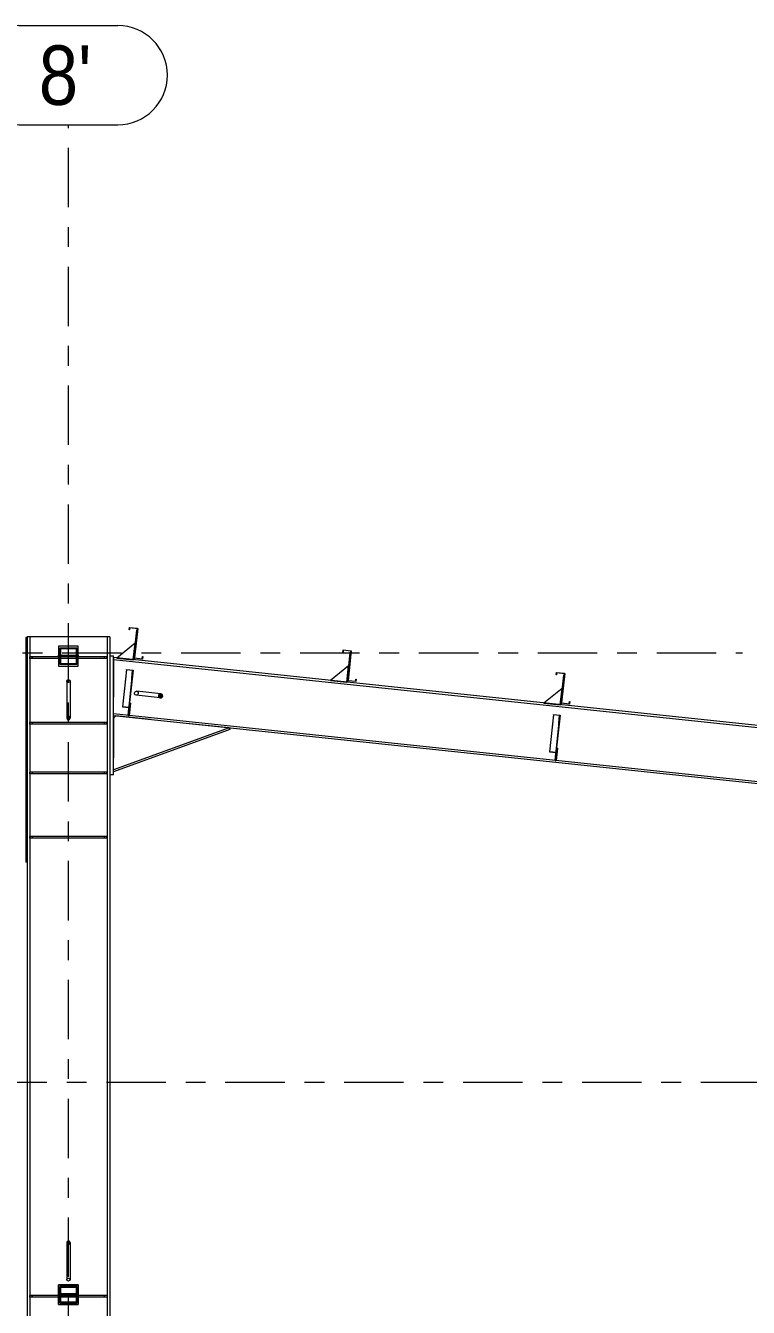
# Model space of a CAD drawing. Header units: millimetres. Extents: x -49 to 773, y -65 to 509.
# Drawn here: x 219.9 to 256.4, y 80.5 to 145.2 of the extents above; entities that cross this region are included whole.
import ezdxf

# ---------------------------------------------------------------- set-up
doc = ezdxf.new("R2010")
doc.units = ezdxf.units.MM
for name, pattern in [('XKITLINE00', [0]), ('XKITLINE02', [4, 2, -2]), ('XKITLINE03', [6, 3, -1, 1, -1])]:
    doc.linetypes.add(name, pattern=pattern)
doc.layers.add('Part', color=2, linetype='Continuous', lineweight=0)
doc.layers.add('S-grid', color=1, linetype='Continuous', lineweight=0)
doc.styles.add('ARIAL', font='ARIAL.TTF')

# ---------------------------------------------------------------- blocks, each defined once
blk = doc.blocks.new('*A59')
at = {"layer": 'Part'}
blk.add_hatch(color=3, dxfattribs=at).paths.add_polyline_path([(225.009, 112.683), (225.012, 112.703), (225.343, 112.668), (225.301, 112.267), (225.284, 112.268), (225.324, 112.65)], flags=17)
blk = doc.blocks.new('*A61')
at = {"layer": 'Part'}
blk.add_hatch(color=3, dxfattribs=at).paths.add_polyline_path([(246.557, 110.41), (246.559, 110.43), (246.89, 110.395), (246.848, 109.994), (246.831, 109.996), (246.871, 110.377)], flags=17)
blk = doc.blocks.new('*A69')
at = {"layer": 'Part'}
h = blk.add_hatch(color=3, dxfattribs=at)
h.paths.add_polyline_path([(221.667, 80.726), (221.667, 81.559), (222.5, 81.559), (222.5, 80.726)], flags=17)
h.paths.add_polyline_path([(221.7, 81.526), (221.7, 80.759), (222.467, 80.759), (222.467, 81.526)])
blk = doc.blocks.new('*A74')
at = {"layer": 'Part'}
h = blk.add_hatch(color=3, dxfattribs=at)
h.paths.add_polyline_path([(221.667, 112.964), (221.667, 113.797), (222.5, 113.797), (222.5, 112.964)], flags=17)
h.paths.add_polyline_path([(221.7, 113.764), (221.7, 112.997), (222.467, 112.997), (222.467, 113.764)])
blk = doc.blocks.new('*A83')
at = {"layer": 'Part'}
blk.add_hatch(color=3, dxfattribs=at).paths.add_polyline_path([(222.083, 83.862), (222.142, 83.835), (222.167, 83.77), (222.142, 83.704), (222.083, 83.677), (222.024, 83.704), (222, 83.77), (222.024, 83.835)], flags=17)
blk = doc.blocks.new('*A86')
at = {"layer": 'Part'}
blk.add_hatch(color=3, dxfattribs=at).paths.add_polyline_path([(222.083, 110.344), (222.142, 110.317), (222.167, 110.251), (222.142, 110.185), (222.083, 110.158), (222.024, 110.185), (222, 110.251), (222.024, 110.317)], flags=17)
blk = doc.blocks.new('*A105')
at = {"layer": 'Part'}
blk.add_hatch(color=3, dxfattribs=at).paths.add_polyline_path([(225.808, 113.248), (225.82, 113.357), (225.834, 113.355), (225.821, 113.231), (225.407, 113.275), (225.565, 114.768), (225.18, 114.809), (225.168, 114.699), (225.154, 114.701), (225.167, 114.825), (225.581, 114.782), (225.424, 113.288)], flags=17)
blk = doc.blocks.new('*A106')
at = {"layer": 'Part'}
blk.add_hatch(color=3, dxfattribs=at).paths.add_polyline_path([(225.808, 113.248), (225.82, 113.357), (225.834, 113.355), (225.821, 113.231), (225.407, 113.275), (225.565, 114.768), (225.18, 114.809), (225.168, 114.699), (225.154, 114.701), (225.167, 114.825), (225.581, 114.782), (225.424, 113.288)], flags=17)
blk = doc.blocks.new('*A109')
at = {"layer": 'Part'}
blk.add_hatch(color=3, dxfattribs=at).paths.add_polyline_path([(247.355, 110.975), (247.367, 111.084), (247.382, 111.083), (247.369, 110.958), (246.954, 111.002), (247.112, 112.496), (246.727, 112.536), (246.716, 112.427), (246.701, 112.428), (246.714, 112.553), (247.128, 112.509), (246.971, 111.016)], flags=17)
blk = doc.blocks.new('*A110')
at = {"layer": 'Part'}
blk.add_hatch(color=3, dxfattribs=at).paths.add_polyline_path([(247.355, 110.975), (247.367, 111.084), (247.382, 111.083), (247.369, 110.958), (246.954, 111.002), (247.112, 112.496), (246.727, 112.536), (246.716, 112.427), (246.701, 112.428), (246.714, 112.553), (247.128, 112.509), (246.971, 111.016)], flags=17)
blk = doc.blocks.new('*A111')
at = {"layer": 'Part'}
blk.add_hatch(color=3, dxfattribs=at).paths.add_polyline_path([(236.582, 112.111), (236.593, 112.221), (236.608, 112.219), (236.595, 112.095), (236.181, 112.139), (236.338, 113.632), (235.954, 113.672), (235.942, 113.563), (235.927, 113.565), (235.94, 113.689), (236.355, 113.645), (236.197, 112.152)], flags=17)
blk = doc.blocks.new('*A112')
at = {"layer": 'Part'}
blk.add_hatch(color=3, dxfattribs=at).paths.add_polyline_path([(236.582, 112.111), (236.593, 112.221), (236.608, 112.219), (236.595, 112.095), (236.181, 112.139), (236.338, 113.632), (235.954, 113.672), (235.942, 113.563), (235.927, 113.565), (235.94, 113.689), (236.355, 113.645), (236.197, 112.152)], flags=17)
blk = doc.blocks.new('*A114')
at = {"layer": 'Part'}
blk.add_hatch(color=3, dxfattribs=at).paths.add_polyline_path([(226.796, 111.459), (226.832, 111.417), (226.841, 111.364), (226.821, 111.314), (226.777, 111.28), (226.721, 111.272), (226.668, 111.291), (226.633, 111.334), (226.623, 111.387), (226.643, 111.437), (226.687, 111.471), (226.743, 111.479)], flags=17)
blk = doc.blocks.new('*A276')
at = {"layer": 'S-grid', "color": 1, "linetype": 'XKITLINE03', "lineweight": 0}
blk.add_line((185.77, 113.542), (256.105, 113.542), dxfattribs=at)
blk = doc.blocks.new('*A277')
at = {"layer": 'S-grid', "color": 1, "linetype": 'XKITLINE03', "lineweight": 0}
blk.add_line((-10, 91.875), (266.6, 91.875), dxfattribs=at)
blk = doc.blocks.new('*A467')
at = {"layer": 'S-grid', "color": 1, "linetype": 'XKITLINE03', "lineweight": 0}
blk.add_line((222.083, -7.962), (222.083, 140.208), dxfattribs=at)
at = {"layer": 'S-grid', "color": 3, "style": 'ARIAL', "width": 0.85}
blk.add_text("8'", height=3, dxfattribs=at).set_placement((220.589, 141.208))
blk = doc.blocks.new('*A468')
at = {"layer": 'S-grid', "color": 1, "linetype": 'XKITLINE00', "lineweight": 0}
for p, q in [((219.589, 145.208), (224.577, 145.208)), ((219.589, 140.208), (224.577, 140.208))]:
    blk.add_line(p, q, dxfattribs=at)
for centre, start, end in [((219.589, 142.708), 90, 270), ((224.577, 142.708), 270, 90)]:
    blk.add_arc(centre, 2.5, start, end, dxfattribs=at)
blk = doc.blocks.new('*A469')
at = {"layer": 'Part', "color": 2, "linetype": 'XKITLINE00', "lineweight": 0}
for p, q in [((220, 114.359), (220, 114.315)), ((224.167, 114.359), (220, 114.359)), ((220.133, 114.359), (220.133, 113.339)), ((224.033, 114.359), (224.033, 113.339)), ((224.167, 114.359), (224.167, 16.833)), ((220.133, 113.255), (220.133, 81.101)), ((224.033, 113.255), (224.033, 81.101)), ((220, 102.982), (220, 16.833)), ((220.133, 81.017), (220.133, 48.863)), ((224.033, 81.017), (224.033, 48.863))]:
    blk.add_line(p, q, dxfattribs=at)
at = {"layer": 'Part', "color": 7, "linetype": 'XKITLINE02', "lineweight": 0}
for p, q in [((220, 114.315), (220, 102.982)), ((220.133, 113.339), (220.133, 113.255)), ((224.033, 113.339), (224.033, 113.255)), ((220.133, 81.101), (220.133, 81.017)), ((224.033, 81.101), (224.033, 81.017))]:
    blk.add_line(p, q, dxfattribs=at)
blk = doc.blocks.new('*A473')
at = {"layer": 'Part', "color": 2, "linetype": 'XKITLINE00', "lineweight": 0}
for p, q in [((221.583, 81.101), (220.133, 81.101)), ((220.133, 81.017), (220.133, 81.101)), ((221.583, 81.017), (220.133, 81.017)), ((224.033, 81.101), (222.583, 81.101)), ((224.033, 81.017), (222.583, 81.017)), ((224.033, 81.101), (224.033, 81.017))]:
    blk.add_line(p, q, dxfattribs=at)
at = {"layer": 'Part', "color": 7, "linetype": 'XKITLINE02', "lineweight": 0}
for p, q in [((220.258, 81.017), (220.258, 81.101)), ((222.583, 81.101), (221.583, 81.101)), ((222.583, 81.017), (221.583, 81.017)), ((223.908, 81.017), (223.908, 81.101))]:
    blk.add_line(p, q, dxfattribs=at)
blk = doc.blocks.new('*A474')
at = {"layer": 'Part', "color": 7, "linetype": 'XKITLINE02', "lineweight": 0}
for p, q in [((224.033, 81.101), (220.133, 81.101)), ((220.133, 81.017), (220.133, 81.101)), ((224.033, 81.017), (220.133, 81.017)), ((220.258, 81.101), (220.258, 81.017)), ((223.908, 81.017), (223.908, 81.101)), ((224.033, 81.101), (224.033, 81.017))]:
    blk.add_line(p, q, dxfattribs=at)
blk = doc.blocks.new('*A475')
at = {"layer": 'Part', "color": 2, "linetype": 'XKITLINE00', "lineweight": 0}
for p, q in [((224.025, 104.275), (220.142, 104.275)), ((220.142, 104.192), (220.142, 104.275)), ((224.025, 104.192), (220.142, 104.192)), ((224.025, 104.275), (224.025, 104.192))]:
    blk.add_line(p, q, dxfattribs=at)
at = {"layer": 'Part', "color": 7, "linetype": 'XKITLINE02', "lineweight": 0}
for p, q in [((220.267, 104.192), (220.267, 104.275)), ((223.9, 104.192), (223.9, 104.275))]:
    blk.add_line(p, q, dxfattribs=at)
blk = doc.blocks.new('*A476')
at = {"layer": 'Part', "color": 7, "linetype": 'XKITLINE02', "lineweight": 0}
for p, q in [((224.025, 104.275), (220.142, 104.275)), ((220.142, 104.275), (220.142, 104.192)), ((224.025, 104.192), (220.142, 104.192)), ((220.267, 104.192), (220.267, 104.275)), ((223.9, 104.192), (223.9, 104.275)), ((224.025, 104.192), (224.025, 104.275))]:
    blk.add_line(p, q, dxfattribs=at)
blk = doc.blocks.new('*A483')
at = {"layer": 'Part', "color": 2, "linetype": 'XKITLINE00', "lineweight": 0}
for p, q in [((221.583, 113.339), (220.133, 113.339)), ((220.133, 113.255), (220.133, 113.339)), ((221.583, 113.255), (220.133, 113.255)), ((224.033, 113.339), (222.583, 113.339)), ((224.033, 113.255), (222.583, 113.255)), ((224.033, 113.339), (224.033, 113.255))]:
    blk.add_line(p, q, dxfattribs=at)
at = {"layer": 'Part', "color": 7, "linetype": 'XKITLINE02', "lineweight": 0}
for p, q in [((220.258, 113.255), (220.258, 113.339)), ((222.583, 113.339), (221.583, 113.339)), ((222.583, 113.255), (221.583, 113.255)), ((223.908, 113.255), (223.908, 113.339))]:
    blk.add_line(p, q, dxfattribs=at)
blk = doc.blocks.new('*A484')
at = {"layer": 'Part', "color": 2, "linetype": 'XKITLINE00', "lineweight": 0}
for p, q in [((225.009, 112.683), (224.813, 110.822)), ((225.009, 112.683), (225.012, 112.703)), ((225.324, 112.65), (225.009, 112.683)), ((225.012, 112.703), (225.343, 112.668)), ((225.343, 112.668), (225.139, 110.733)), ((225.284, 112.268), (225.324, 112.65)), ((225.284, 112.268), (225.101, 110.528)), ((225.301, 112.267), (225.284, 112.268)), ((224.813, 110.822), (225.128, 110.788)), ((225.101, 110.528), (225.117, 110.527))]:
    blk.add_line(p, q, dxfattribs=at)
at = {"layer": 'Part', "color": 7, "linetype": 'XKITLINE02', "lineweight": 0}
for p, q in [((224.815, 110.835), (225.146, 110.8)), ((225.139, 110.733), (225.117, 110.527))]:
    blk.add_line(p, q, dxfattribs=at)
blk = doc.blocks.new('*A485')
at = {"layer": 'Part', "color": 2, "linetype": 'XKITLINE00', "lineweight": 0}
for p, q in [((224.183, 107.386), (224.183, 113.386)), ((224.183, 113.386), (224.35, 113.386)), ((224.35, 107.386), (224.35, 113.386)), ((224.35, 107.386), (224.183, 107.386))]:
    blk.add_line(p, q, dxfattribs=at)
blk = doc.blocks.new('*A486')
at = {"layer": 'Part', "color": 2, "linetype": 'XKITLINE00', "lineweight": 0}
for p, q in [((224.471, 110.357), (224.35, 110.248)), ((230.195, 109.754), (224.35, 107.634)), ((230.226, 109.667), (224.35, 107.536)), ((230.195, 109.754), (230.226, 109.667))]:
    blk.add_line(p, q, dxfattribs=at)
at = {"layer": 'Part', "color": 7, "linetype": 'XKITLINE02', "lineweight": 0}
for p, q in [((224.35, 110.248), (224.35, 107.536)), ((230.195, 109.754), (224.471, 110.357))]:
    blk.add_line(p, q, dxfattribs=at)
blk = doc.blocks.new('*A487')
at = {"layer": 'Part', "color": 2, "linetype": 'XKITLINE00', "lineweight": 0}
for p, q in [((224.025, 107.526), (220.142, 107.526)), ((220.142, 107.442), (220.142, 107.526)), ((224.025, 107.442), (220.142, 107.442)), ((224.025, 107.526), (224.025, 107.442))]:
    blk.add_line(p, q, dxfattribs=at)
at = {"layer": 'Part', "color": 7, "linetype": 'XKITLINE02', "lineweight": 0}
for p, q in [((220.267, 107.442), (220.267, 107.526)), ((223.9, 107.442), (223.9, 107.526))]:
    blk.add_line(p, q, dxfattribs=at)
blk = doc.blocks.new('*A488')
at = {"layer": 'Part', "color": 7, "linetype": 'XKITLINE02', "lineweight": 0}
for p, q in [((224.025, 107.526), (220.142, 107.526)), ((220.142, 107.526), (220.142, 107.442)), ((224.025, 107.442), (220.142, 107.442)), ((220.267, 107.442), (220.267, 107.526)), ((223.9, 107.442), (223.9, 107.526)), ((224.025, 107.442), (224.025, 107.526))]:
    blk.add_line(p, q, dxfattribs=at)
blk = doc.blocks.new('*A489')
at = {"layer": 'Part', "color": 2, "linetype": 'XKITLINE00', "lineweight": 0}
for p, q in [((224.025, 110.026), (220.142, 110.026)), ((220.142, 109.942), (220.142, 110.026)), ((224.025, 110.026), (224.025, 109.942)), ((224.025, 109.942), (220.142, 109.942))]:
    blk.add_line(p, q, dxfattribs=at)
at = {"layer": 'Part', "color": 7, "linetype": 'XKITLINE02', "lineweight": 0}
for p, q in [((220.267, 109.942), (220.267, 110.026)), ((223.9, 109.942), (223.9, 110.026))]:
    blk.add_line(p, q, dxfattribs=at)
blk = doc.blocks.new('*A490')
at = {"layer": 'Part', "color": 7, "linetype": 'XKITLINE02', "lineweight": 0}
for p, q in [((224.025, 110.026), (220.142, 110.026)), ((220.142, 110.026), (220.142, 109.942)), ((220.267, 109.942), (220.267, 110.026)), ((223.9, 109.942), (223.9, 110.026)), ((224.025, 109.942), (224.025, 110.026)), ((224.025, 109.942), (220.142, 109.942))]:
    blk.add_line(p, q, dxfattribs=at)
blk = doc.blocks.new('*A491')
at = {"layer": 'Part', "color": 7, "linetype": 'XKITLINE02', "lineweight": 0}
for p, q in [((224.025, 113.339), (220.142, 113.339)), ((220.142, 113.339), (220.142, 113.255)), ((224.025, 113.255), (220.142, 113.255)), ((220.267, 113.255), (220.267, 113.339)), ((223.9, 113.255), (223.9, 113.339)), ((224.025, 113.255), (224.025, 113.339))]:
    blk.add_line(p, q, dxfattribs=at)
blk = doc.blocks.new('*A492')
at = {"layer": 'Part', "color": 2, "linetype": 'XKITLINE00', "lineweight": 0}
for p, q in [((222.583, 113.88), (221.583, 113.88)), ((221.583, 113.88), (221.583, 112.88)), ((222.583, 112.88), (222.583, 113.88)), ((221.583, 112.88), (222.583, 112.88))]:
    blk.add_line(p, q, dxfattribs=at)
blk = doc.blocks.new('*A493')
at = {"layer": 'Part', "color": 7, "linetype": 'XKITLINE02', "lineweight": 0}
for p, q in [((221.583, 113.339), (221.583, 113.422)), ((221.583, 113.422), (222.583, 113.422)), ((222.583, 113.339), (221.583, 113.339)), ((222.583, 113.422), (222.583, 113.339))]:
    blk.add_line(p, q, dxfattribs=at)
blk = doc.blocks.new('*A494')
at = {"layer": 'Part', "color": 7, "linetype": 'XKITLINE02', "lineweight": 0}
for p, q in [((225.168, 111.004), (225.102, 110.383)), ((225.143, 110.378), (225.209, 111)), ((225.209, 111), (225.168, 111.004)), ((225.102, 110.383), (225.143, 110.378)), ((225.115, 110.507), (225.156, 110.503))]:
    blk.add_line(p, q, dxfattribs=at)
blk = doc.blocks.new('*A495')
at = {"layer": 'Part', "color": 2, "linetype": 'XKITLINE00', "lineweight": 0}
for p, q in [((225.102, 110.383), (225.139, 110.733)), ((225.209, 111), (225.143, 110.378)), ((225.168, 111.004), (225.209, 111))]:
    blk.add_line(p, q, dxfattribs=at)
at = {"layer": 'Part', "color": 7, "linetype": 'XKITLINE02', "lineweight": 0}
for p, q in [((225.139, 110.733), (225.168, 111.004)), ((225.143, 110.378), (225.102, 110.383)), ((225.115, 110.507), (225.156, 110.503))]:
    blk.add_line(p, q, dxfattribs=at)
blk = doc.blocks.new('*A496')
at = {"layer": 'Part', "color": 2, "linetype": 'XKITLINE00', "lineweight": 0}
blk.add_line((225.444, 114.025), (224.528, 113.284), dxfattribs=at)
at = {"layer": 'Part', "color": 7, "linetype": 'XKITLINE02', "lineweight": 0}
for p, q in [((225.357, 113.196), (225.444, 114.025)), ((224.528, 113.284), (225.357, 113.196))]:
    blk.add_line(p, q, dxfattribs=at)
blk = doc.blocks.new('*A497')
at = {"layer": 'Part', "color": 2, "linetype": 'XKITLINE00', "lineweight": 0}
for p, q in [((225.514, 114.688), (225.357, 113.196)), ((225.556, 114.684), (225.514, 114.688)), ((225.407, 113.275), (225.398, 113.192))]:
    blk.add_line(p, q, dxfattribs=at)
at = {"layer": 'Part', "color": 7, "linetype": 'XKITLINE02', "lineweight": 0}
for p, q in [((225.407, 113.275), (225.556, 114.684)), ((225.398, 113.192), (225.357, 113.196))]:
    blk.add_line(p, q, dxfattribs=at)
blk = doc.blocks.new('*A498')
at = {"layer": 'Part', "color": 2, "linetype": 'XKITLINE00', "lineweight": 0}
for p, q in [((236.288, 113.552), (236.13, 112.06)), ((236.329, 113.547), (236.288, 113.552)), ((236.181, 112.139), (236.172, 112.056))]:
    blk.add_line(p, q, dxfattribs=at)
at = {"layer": 'Part', "color": 7, "linetype": 'XKITLINE02', "lineweight": 0}
for p, q in [((236.181, 112.139), (236.329, 113.547)), ((236.172, 112.056), (236.13, 112.06))]:
    blk.add_line(p, q, dxfattribs=at)
blk = doc.blocks.new('*A499')
at = {"layer": 'Part', "color": 2, "linetype": 'XKITLINE00', "lineweight": 0}
blk.add_line((236.218, 112.889), (235.302, 112.147), dxfattribs=at)
at = {"layer": 'Part', "color": 7, "linetype": 'XKITLINE02', "lineweight": 0}
for p, q in [((236.13, 112.06), (236.218, 112.889)), ((235.302, 112.147), (236.13, 112.06))]:
    blk.add_line(p, q, dxfattribs=at)
blk = doc.blocks.new('*A501')
at = {"layer": 'Part', "color": 7, "linetype": 'XKITLINE02', "lineweight": 0}
for p, q in [((246.559, 110.43), (246.36, 108.549)), ((246.871, 110.377), (246.648, 108.256)), ((246.664, 108.254), (246.89, 110.395)), ((246.36, 108.549), (246.675, 108.516)), ((246.362, 108.563), (246.693, 108.528)), ((246.648, 108.256), (246.664, 108.254))]:
    blk.add_line(p, q, dxfattribs=at)
blk = doc.blocks.new('*A505')
at = {"layer": 'Part', "color": 2, "linetype": 'XKITLINE00', "lineweight": 0}
for p, q in [((246.557, 110.41), (246.36, 108.549)), ((246.557, 110.41), (246.559, 110.43)), ((246.871, 110.377), (246.557, 110.41)), ((246.559, 110.43), (246.89, 110.395)), ((246.89, 110.395), (246.686, 108.46)), ((246.831, 109.996), (246.871, 110.377)), ((246.831, 109.996), (246.648, 108.256)), ((246.831, 109.996), (246.848, 109.994)), ((246.36, 108.549), (246.675, 108.516)), ((246.648, 108.256), (246.664, 108.254))]:
    blk.add_line(p, q, dxfattribs=at)
at = {"layer": 'Part', "color": 7, "linetype": 'XKITLINE02', "lineweight": 0}
for p, q in [((246.362, 108.563), (246.693, 108.528)), ((246.664, 108.254), (246.686, 108.46))]:
    blk.add_line(p, q, dxfattribs=at)
blk = doc.blocks.new('*A506')
at = {"layer": 'Part', "color": 7, "linetype": 'XKITLINE02', "lineweight": 0}
for p, q in [((246.686, 108.46), (246.715, 108.731)), ((246.691, 108.106), (246.649, 108.11)), ((246.662, 108.234), (246.704, 108.23))]:
    blk.add_line(p, q, dxfattribs=at)
at = {"layer": 'Part', "color": 2, "linetype": 'XKITLINE00', "lineweight": 0}
for p, q in [((246.756, 108.727), (246.691, 108.106)), ((246.715, 108.731), (246.756, 108.727)), ((246.649, 108.11), (246.686, 108.46))]:
    blk.add_line(p, q, dxfattribs=at)
blk = doc.blocks.new('*A507')
at = {"layer": 'Part', "color": 7, "linetype": 'XKITLINE02', "lineweight": 0}
for p, q in [((246.715, 108.731), (246.649, 108.11)), ((246.691, 108.106), (246.756, 108.727)), ((246.756, 108.727), (246.715, 108.731)), ((246.649, 108.11), (246.691, 108.106)), ((246.662, 108.234), (246.704, 108.23))]:
    blk.add_line(p, q, dxfattribs=at)
blk = doc.blocks.new('*A510')
at = {"layer": 'Part', "color": 2, "linetype": 'XKITLINE00', "lineweight": 0}
blk.add_line((246.991, 111.752), (246.075, 111.011), dxfattribs=at)
at = {"layer": 'Part', "color": 7, "linetype": 'XKITLINE02', "lineweight": 0}
for p, q in [((246.904, 110.924), (246.991, 111.752)), ((246.075, 111.011), (246.904, 110.924))]:
    blk.add_line(p, q, dxfattribs=at)
blk = doc.blocks.new('*A511')
at = {"layer": 'Part', "color": 2, "linetype": 'XKITLINE00', "lineweight": 0}
for p, q in [((247.061, 112.415), (246.904, 110.924)), ((247.103, 112.411), (247.061, 112.415)), ((246.954, 111.002), (246.945, 110.919))]:
    blk.add_line(p, q, dxfattribs=at)
at = {"layer": 'Part', "color": 7, "linetype": 'XKITLINE02', "lineweight": 0}
for p, q in [((246.954, 111.002), (247.103, 112.411)), ((246.945, 110.919), (246.904, 110.924))]:
    blk.add_line(p, q, dxfattribs=at)
blk = doc.blocks.new('*A533')
at = {"layer": 'Part', "color": 7, "linetype": 'XKITLINE02', "lineweight": 0}
for p, q in [((222.5, 81.559), (221.667, 81.559)), ((221.667, 81.559), (221.667, 80.726)), ((222.5, 80.726), (222.5, 81.559)), ((221.7, 80.759), (221.7, 81.526)), ((221.7, 81.526), (222.467, 81.526)), ((222.467, 81.526), (222.467, 80.759)), ((221.667, 80.726), (222.5, 80.726)), ((222.467, 80.759), (221.7, 80.759))]:
    blk.add_line(p, q, dxfattribs=at)
blk = doc.blocks.new('*A534')
at = {"layer": 'Part', "color": 2, "linetype": 'XKITLINE00', "lineweight": 0}
for p, q in [((221.667, 80.726), (221.667, 81.559)), ((221.667, 81.559), (222.5, 81.559)), ((222.5, 81.559), (222.5, 80.726)), ((221.7, 80.759), (221.7, 81.526)), ((221.7, 81.526), (222.467, 81.526)), ((222.467, 81.526), (222.467, 80.759)), ((222.5, 80.726), (221.667, 80.726)), ((222.467, 80.759), (221.7, 80.759))]:
    blk.add_line(p, q, dxfattribs=at)
blk = doc.blocks.new('*A535')
at = {"layer": 'Part', "color": 7, "linetype": 'XKITLINE02', "lineweight": 0}
for p, q in [((221.583, 81.642), (222.583, 81.642)), ((221.583, 80.642), (221.583, 81.642)), ((222.583, 81.642), (222.583, 80.642)), ((222.583, 80.642), (221.583, 80.642))]:
    blk.add_line(p, q, dxfattribs=at)
blk = doc.blocks.new('*A536')
at = {"layer": 'Part', "color": 7, "linetype": 'XKITLINE02', "lineweight": 0}
for p, q in [((221.583, 81.101), (221.583, 81.184)), ((221.583, 81.184), (222.583, 81.184)), ((222.583, 81.101), (221.583, 81.101)), ((222.583, 81.184), (222.583, 81.101))]:
    blk.add_line(p, q, dxfattribs=at)
blk = doc.blocks.new('*A537')
at = {"layer": 'Part', "color": 2, "linetype": 'XKITLINE00', "lineweight": 0}
for p, q in [((222.583, 81.642), (221.583, 81.642)), ((221.583, 81.642), (221.583, 80.642)), ((222.583, 80.642), (222.583, 81.642)), ((221.583, 80.642), (222.583, 80.642))]:
    blk.add_line(p, q, dxfattribs=at)
blk = doc.blocks.new('*A538')
at = {"layer": 'Part', "color": 7, "linetype": 'XKITLINE02', "lineweight": 0}
for p, q in [((221.583, 81.184), (221.583, 81.101)), ((222.583, 81.184), (221.583, 81.184)), ((221.583, 81.101), (222.583, 81.101)), ((222.583, 81.101), (222.583, 81.184))]:
    blk.add_line(p, q, dxfattribs=at)
blk = doc.blocks.new('*A572')
at = {"layer": 'Part', "color": 2, "linetype": 'XKITLINE00', "lineweight": 0}
for p, q in [((221.667, 112.964), (221.667, 113.797)), ((221.667, 113.797), (222.5, 113.797)), ((221.7, 112.997), (221.7, 113.764)), ((221.7, 113.764), (222.467, 113.764)), ((222.467, 113.764), (222.467, 112.997)), ((222.5, 113.797), (222.5, 112.964)), ((222.5, 112.964), (221.667, 112.964)), ((222.467, 112.997), (221.7, 112.997))]:
    blk.add_line(p, q, dxfattribs=at)
blk = doc.blocks.new('*A573')
at = {"layer": 'Part', "color": 2, "linetype": 'XKITLINE00', "lineweight": 0}
for p, q in [((220, 114.315), (219.933, 114.315)), ((219.933, 114.315), (219.933, 102.982)), ((220, 114.315), (220, 102.982)), ((220, 102.982), (219.933, 102.982))]:
    blk.add_line(p, q, dxfattribs=at)
blk = doc.blocks.new('*A586')
at = {"layer": 'Part', "color": 2, "linetype": 'XKITLINE00', "lineweight": 0}
for p, q in [((222.024, 83.835), (222, 83.77)), ((222, 83.77), (222, 82.364)), ((222, 83.77), (222.024, 83.704)), ((222.083, 83.862), (222.024, 83.835)), ((222.024, 83.704), (222.083, 83.677)), ((222.142, 83.835), (222.083, 83.862)), ((222.083, 83.677), (222.142, 83.704)), ((222.167, 83.77), (222.142, 83.835)), ((222.142, 83.704), (222.167, 83.77)), ((222.167, 83.77), (222.167, 82.364))]:
    blk.add_line(p, q, dxfattribs=at)
at = {"layer": 'Part', "color": 7, "linetype": 'XKITLINE02', "lineweight": 0}
for p, q in [((222, 82.364), (222, 81.904)), ((222.167, 82.364), (222.167, 81.904)), ((222, 81.904), (222.024, 81.957)), ((222.024, 81.851), (222, 81.904)), ((222.024, 81.957), (222.083, 81.979)), ((222.083, 81.83), (222.024, 81.851)), ((222.083, 81.979), (222.142, 81.957)), ((222.142, 81.851), (222.083, 81.83)), ((222.142, 81.957), (222.167, 81.904)), ((222.167, 81.904), (222.142, 81.851))]:
    blk.add_line(p, q, dxfattribs=at)
blk = doc.blocks.new('*A589')
at = {"layer": 'Part', "color": 7, "linetype": 'XKITLINE02', "lineweight": 0}
for p, q in [((222, 112.116), (222.024, 112.169)), ((222, 112.116), (222, 111.657)), ((222.024, 112.063), (222, 112.116)), ((222.024, 112.169), (222.083, 112.191)), ((222.083, 112.041), (222.024, 112.063)), ((222.083, 112.191), (222.142, 112.169)), ((222.142, 112.063), (222.083, 112.041)), ((222.142, 112.169), (222.167, 112.116)), ((222.167, 112.116), (222.142, 112.063)), ((222.167, 112.116), (222.167, 111.657))]:
    blk.add_line(p, q, dxfattribs=at)
at = {"layer": 'Part', "color": 2, "linetype": 'XKITLINE00', "lineweight": 0}
for p, q in [((222, 111.657), (222, 110.251)), ((222.167, 111.657), (222.167, 110.251)), ((222.024, 110.317), (222, 110.251)), ((222, 110.251), (222.024, 110.185)), ((222.083, 110.344), (222.024, 110.317)), ((222.024, 110.185), (222.083, 110.158)), ((222.142, 110.317), (222.083, 110.344)), ((222.083, 110.158), (222.142, 110.185)), ((222.167, 110.251), (222.142, 110.317)), ((222.142, 110.185), (222.167, 110.251))]:
    blk.add_line(p, q, dxfattribs=at)
blk = doc.blocks.new('*A609')
at = {"layer": 'Part', "color": 2, "linetype": 'XKITLINE00', "lineweight": 0}
for p, q in [((225.154, 114.701), (225.167, 114.825)), ((225.168, 114.699), (225.154, 114.701)), ((225.167, 114.825), (225.581, 114.782)), ((225.18, 114.809), (225.168, 114.699)), ((225.565, 114.768), (225.18, 114.809)), ((225.407, 113.275), (225.565, 114.768)), ((225.581, 114.782), (225.424, 113.288)), ((225.821, 113.231), (225.407, 113.275)), ((225.424, 113.288), (225.808, 113.248)), ((225.808, 113.248), (225.82, 113.357)), ((225.82, 113.357), (225.834, 113.355)), ((225.834, 113.355), (225.821, 113.231))]:
    blk.add_line(p, q, dxfattribs=at)
blk = doc.blocks.new('*A610')
at = {"layer": 'Part', "color": 2, "linetype": 'XKITLINE00', "lineweight": 0}
for p, q in [((225.154, 114.701), (225.167, 114.825)), ((225.168, 114.699), (225.154, 114.701)), ((225.167, 114.825), (225.581, 114.782)), ((225.18, 114.809), (225.168, 114.699)), ((225.565, 114.768), (225.18, 114.809)), ((225.407, 113.275), (225.565, 114.768)), ((225.581, 114.782), (225.424, 113.288)), ((225.821, 113.231), (225.407, 113.275)), ((225.424, 113.288), (225.808, 113.248)), ((225.808, 113.248), (225.82, 113.357)), ((225.82, 113.357), (225.834, 113.355)), ((225.834, 113.355), (225.821, 113.231))]:
    blk.add_line(p, q, dxfattribs=at)
blk = doc.blocks.new('*A613')
at = {"layer": 'Part', "color": 2, "linetype": 'XKITLINE00', "lineweight": 0}
for p, q in [((246.701, 112.428), (246.714, 112.553)), ((246.716, 112.427), (246.701, 112.428)), ((246.714, 112.553), (247.128, 112.509)), ((246.727, 112.536), (246.716, 112.427)), ((247.112, 112.496), (246.727, 112.536)), ((246.954, 111.002), (247.112, 112.496)), ((247.128, 112.509), (246.971, 111.016)), ((247.369, 110.958), (246.954, 111.002)), ((246.971, 111.016), (247.355, 110.975)), ((247.355, 110.975), (247.367, 111.084)), ((247.367, 111.084), (247.382, 111.083)), ((247.382, 111.083), (247.369, 110.958))]:
    blk.add_line(p, q, dxfattribs=at)
blk = doc.blocks.new('*A614')
at = {"layer": 'Part', "color": 2, "linetype": 'XKITLINE00', "lineweight": 0}
for p, q in [((246.701, 112.428), (246.714, 112.553)), ((246.716, 112.427), (246.701, 112.428)), ((246.714, 112.553), (247.128, 112.509)), ((246.727, 112.536), (246.716, 112.427)), ((247.112, 112.496), (246.727, 112.536)), ((246.954, 111.002), (247.112, 112.496)), ((247.128, 112.509), (246.971, 111.016)), ((247.369, 110.958), (246.954, 111.002)), ((246.971, 111.016), (247.355, 110.975)), ((247.355, 110.975), (247.367, 111.084)), ((247.367, 111.084), (247.382, 111.083)), ((247.382, 111.083), (247.369, 110.958))]:
    blk.add_line(p, q, dxfattribs=at)
blk = doc.blocks.new('*A615')
at = {"layer": 'Part', "color": 2, "linetype": 'XKITLINE00', "lineweight": 0}
for p, q in [((235.927, 113.565), (235.94, 113.689)), ((235.942, 113.563), (235.927, 113.565)), ((235.94, 113.689), (236.355, 113.645)), ((235.954, 113.672), (235.942, 113.563)), ((236.338, 113.632), (235.954, 113.672)), ((236.181, 112.139), (236.338, 113.632)), ((236.355, 113.645), (236.197, 112.152)), ((236.595, 112.095), (236.181, 112.139)), ((236.197, 112.152), (236.582, 112.111)), ((236.582, 112.111), (236.593, 112.221)), ((236.593, 112.221), (236.608, 112.219)), ((236.608, 112.219), (236.595, 112.095))]:
    blk.add_line(p, q, dxfattribs=at)
blk = doc.blocks.new('*A616')
at = {"layer": 'Part', "color": 2, "linetype": 'XKITLINE00', "lineweight": 0}
for p, q in [((235.927, 113.565), (235.94, 113.689)), ((235.942, 113.563), (235.927, 113.565)), ((235.94, 113.689), (236.355, 113.645)), ((235.954, 113.672), (235.942, 113.563)), ((236.338, 113.632), (235.954, 113.672)), ((236.181, 112.139), (236.338, 113.632)), ((236.355, 113.645), (236.197, 112.152)), ((236.595, 112.095), (236.181, 112.139)), ((236.197, 112.152), (236.582, 112.111)), ((236.582, 112.111), (236.593, 112.221)), ((236.593, 112.221), (236.608, 112.219)), ((236.608, 112.219), (236.595, 112.095))]:
    blk.add_line(p, q, dxfattribs=at)
blk = doc.blocks.new('*A620')
at = {"layer": 'Part', "color": 7, "linetype": 'XKITLINE02', "lineweight": 0}
for p, q in [((225.413, 111.515), (225.432, 111.565)), ((225.421, 111.461), (225.413, 111.515)), ((225.453, 111.42), (225.421, 111.461)), ((225.432, 111.565), (225.472, 111.599)), ((225.501, 111.401), (225.453, 111.42)), ((225.472, 111.599), (225.523, 111.608)), ((225.552, 111.409), (225.501, 111.401)), ((225.811, 111.368), (225.501, 111.401)), ((225.833, 111.575), (225.523, 111.608)), ((225.523, 111.608), (225.571, 111.589)), ((225.592, 111.443), (225.552, 111.409)), ((225.571, 111.589), (225.603, 111.547)), ((225.611, 111.494), (225.592, 111.443)), ((225.603, 111.547), (225.611, 111.494))]:
    blk.add_line(p, q, dxfattribs=at)
at = {"layer": 'Part', "color": 2, "linetype": 'XKITLINE00', "lineweight": 0}
for p, q in [((226.721, 111.272), (225.811, 111.368)), ((226.743, 111.479), (225.833, 111.575)), ((226.643, 111.437), (226.623, 111.387)), ((226.623, 111.387), (226.633, 111.334)), ((226.633, 111.334), (226.668, 111.291)), ((226.687, 111.471), (226.643, 111.437)), ((226.743, 111.479), (226.687, 111.471)), ((226.796, 111.459), (226.743, 111.479)), ((226.777, 111.28), (226.821, 111.314)), ((226.832, 111.417), (226.796, 111.459)), ((226.821, 111.314), (226.841, 111.364)), ((226.841, 111.364), (226.832, 111.417)), ((226.668, 111.291), (226.721, 111.272)), ((226.721, 111.272), (226.777, 111.28))]:
    blk.add_line(p, q, dxfattribs=at)
blk = doc.blocks.new('*A622')
at = {"layer": 'Part', "color": 2, "linetype": 'XKITLINE00', "lineweight": 0}
for p, q in [((275.595, 107.897), (224.35, 113.303)), ((224.35, 113.21), (275.932, 107.77)), ((276.317, 104.981), (224.35, 110.462)), ((276.317, 104.888), (224.35, 110.37))]:
    blk.add_line(p, q, dxfattribs=at)
at = {"layer": 'Part', "color": 7, "linetype": 'XKITLINE02', "lineweight": 0}
for p, q in [((224.35, 113.303), (224.35, 110.37)), ((276.317, 107.821), (275.595, 107.897)), ((276.317, 107.729), (275.932, 107.77)), ((276.317, 107.821), (276.317, 104.888))]:
    blk.add_line(p, q, dxfattribs=at)
blk = doc.blocks.new('*A623')
at = {"layer": 'Part', "color": 7, "linetype": 'XKITLINE02', "lineweight": 0}
for p, q in [((225.012, 112.703), (224.813, 110.822)), ((225.324, 112.65), (225.101, 110.528)), ((225.117, 110.527), (225.343, 112.668)), ((224.813, 110.822), (225.128, 110.788)), ((224.815, 110.835), (225.146, 110.8)), ((225.101, 110.528), (225.117, 110.527))]:
    blk.add_line(p, q, dxfattribs=at)

msp = doc.modelspace()

# ---------------------------------------------------------------- block references
at = {"lineweight": 0}
for name in ['*A468', '*A467', '*A276', '*A105', '*A106', '*A609', '*A610', '*A497', '*A573', '*A469', '*A496', '*A483', '*A491', '*A492', '*A493', '*A74', '*A572', '*A485', '*A622', '*A111', '*A112', '*A615', '*A616', '*A498', '*A484', '*A623', '*A59', '*A499', '*A589', '*A109', '*A110', '*A613', '*A614', '*A511', '*A620', '*A114', '*A510', '*A494', '*A495', '*A489', '*A490', '*A86', '*A486', '*A501', '*A505', '*A61', '*A506', '*A507', '*A487', '*A488', '*A475', '*A476', '*A277', '*A83', '*A586', '*A535', '*A537', '*A69', '*A533', '*A534', '*A473', '*A474', '*A536', '*A538']:
    msp.add_blockref(name, (0, 0), dxfattribs=at)

doc.saveas('drawing.dxf')
